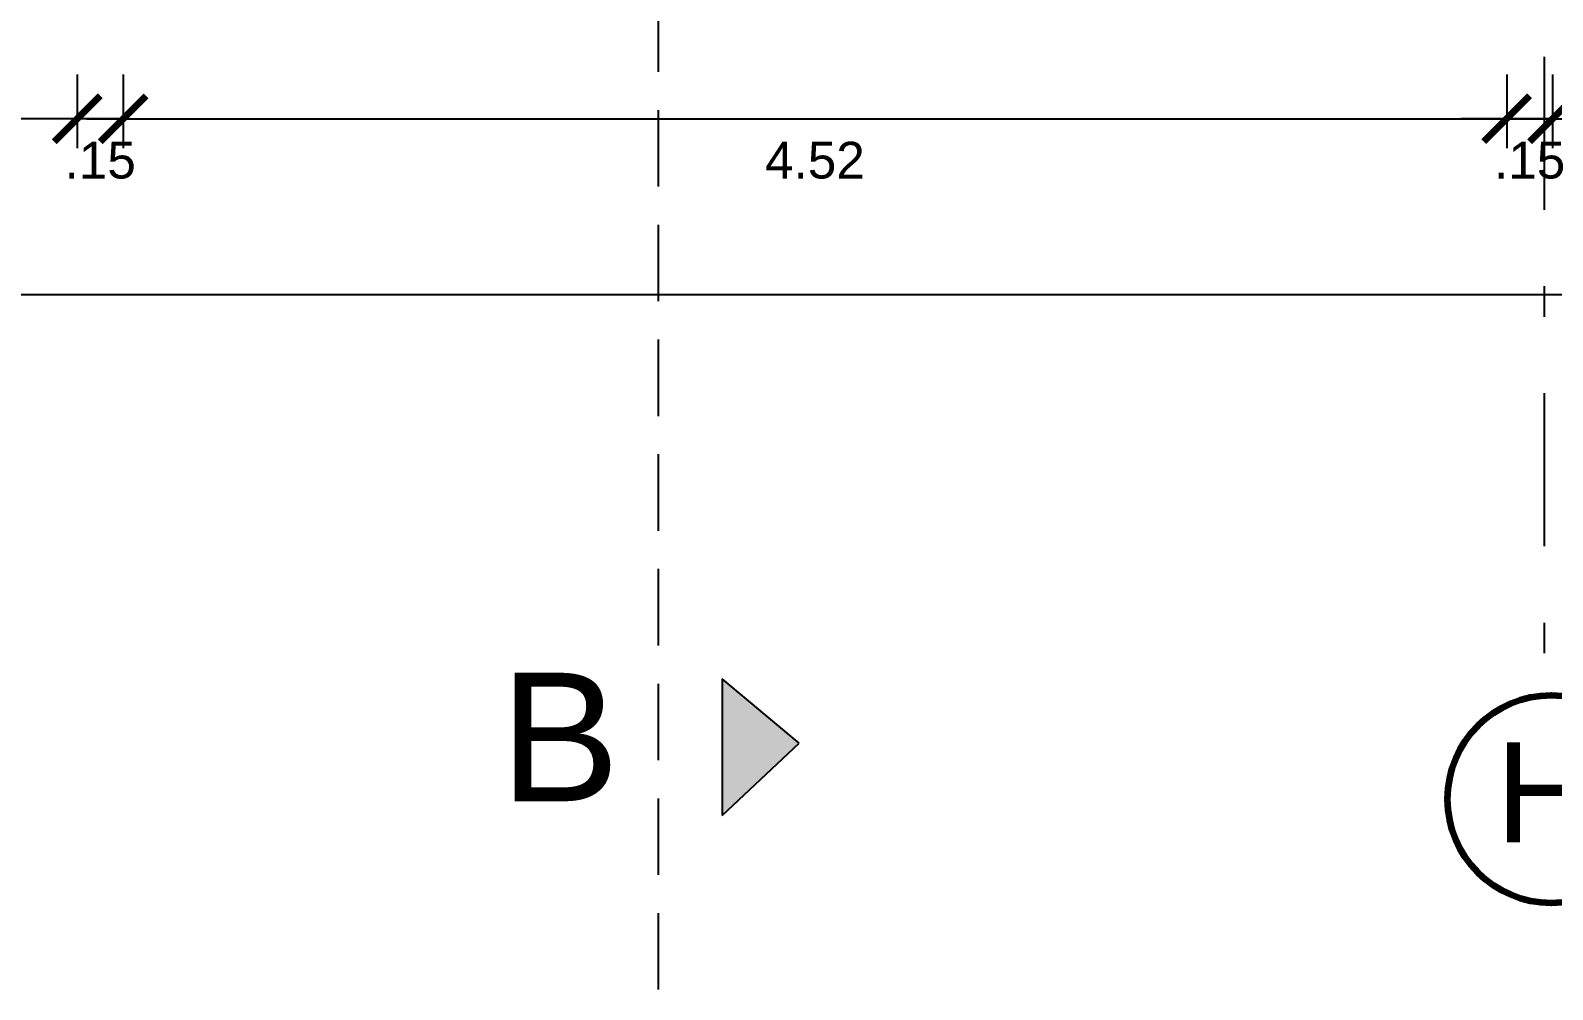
# Model space of a CAD drawing. Header units: millimetres. Extents: x 2204.1 to 2242.3, y 1175.1 to 1221.8.
# Drawn here: x 2216.669 to 2221.645, y 1185.673 to 1188.809 of the extents above; entities that cross this region are included whole.
import ezdxf
from ezdxf.enums import TextEntityAlignment as Align

# ---------------------------------------------------------------- set-up
doc = ezdxf.new("R2010")
doc.units = ezdxf.units.MM
doc.linetypes.add('DASHDOT', pattern=[1, 0.5, -0.25, 0, -0.25])
doc.linetypes.add('HIDDEN', pattern=[0.375, 0.25, -0.125])
for name, color, linetype in [('08', 5, 'Continuous'), ('CORTE', 8, 'Continuous'), ('muros', 1, 'Continuous')]:
    doc.layers.add(name, color=color, linetype=linetype)
doc.styles.add('ROMAND', font='arial.ttf')
doc.styles.get("Standard").update_dxf_attribs({"font": 'arial.ttf'})
doc.dimstyles.new('ARVIM', dxfattribs={"dimscale": 0.12, "dimtxt": 1, "dimasz": 1.25, "dimexe": 0.8, "dimexo": 1, "dimtad": 2, "dimtih": 1, "dimtoh": 1, "dimzin": 4, "dimdsep": 46, "dimtxsty": 'ROMAND', "dimblk": 'ARCHTICK', "dimcen": 0, "dimdle": 1, "dimclrd": 1, "dimclre": 1, "dimclrt": 251, "dimadec": 0, "dimazin": 0, "dimtfac": 1, "dimtix": 1, "dimtmove": 0, "dimatfit": 3, "dimldrblk": 'ARCHTICK', "dimfxl": 1, "dimarcsym": 0})

# ---------------------------------------------------------------- blocks, each defined once
blk = doc.blocks.new('_ARCHTICK')
at = {"color": 0, "linetype": 'ByBlock', "const_width": 0.15}
blk.add_lwpolyline([(-0.5, -0.5), (0.5, 0.5)], dxfattribs=at)
blk = doc.blocks.new('*D32')
at = {"layer": 'DEFPOINTS', "color": 0, "transparency": 16777216}
for p in [(2221.4953, 1188.7844), (2221.6453, 1188.7844), (2221.4953, 1188.5202)]:
    blk.add_point(p, dxfattribs=at)
at = {"layer": 'muros', "color": 1, "lineweight": -2, "transparency": 16777216}
for p, q in [((2221.4953, 1188.6644), (2221.4953, 1188.4242)), ((2221.6453, 1188.6644), (2221.6453, 1188.4242)), ((2221.4953, 1188.5202), (2221.3453, 1188.5202)), ((2221.6453, 1188.5202), (2221.4953, 1188.5202)), ((2221.6453, 1188.5202), (2221.7953, 1188.5202))]:
    blk.add_line(p, q, dxfattribs=at)
at = {"layer": 'muros', "color": 1, "lineweight": -2, "transparency": 16777216, "xscale": 0.15, "yscale": 0.15, "zscale": 0.15}
blk.add_blockref('_ARCHTICK', (2221.4953, 1188.5202), dxfattribs=at)
at = {"layer": 'muros', "color": 1, "lineweight": -2, "transparency": 16777216, "xscale": 0.15, "yscale": 0.15, "zscale": 0.15, "rotation": 180}
blk.add_blockref('_ARCHTICK', (2221.6453, 1188.5202), dxfattribs=at)
at = {"layer": 'muros', "color": 251, "lineweight": 200, "transparency": 16777216, "insert": (2221.5703, 1188.384), "char_height": 0.12, "attachment_point": 5, "style": 'ROMAND'}
blk.add_mtext('.15', dxfattribs=at)
blk = doc.blocks.new('*D33')
at = {"layer": 'DEFPOINTS', "color": 0, "transparency": 16777216}
for p in [(2221.6453, 1188.7844), (2223.9204, 1188.7844), (2223.9204, 1188.5202)]:
    blk.add_point(p, dxfattribs=at)
at = {"layer": 'muros', "color": 1, "lineweight": -2, "transparency": 16777216}
for p, q in [((2221.6453, 1188.6644), (2221.6453, 1188.4242)), ((2223.9204, 1188.6644), (2223.9204, 1188.4242)), ((2221.5253, 1188.5202), (2224.0404, 1188.5202))]:
    blk.add_line(p, q, dxfattribs=at)
at = {"layer": 'muros', "color": 1, "lineweight": -2, "transparency": 16777216, "xscale": 0.15, "yscale": 0.15, "zscale": 0.15, "rotation": 180}
blk.add_blockref('_ARCHTICK', (2221.6453, 1188.5202), dxfattribs=at)
at = {"layer": 'muros', "color": 1, "lineweight": -2, "transparency": 16777216, "xscale": 0.15, "yscale": 0.15, "zscale": 0.15}
blk.add_blockref('_ARCHTICK', (2223.9204, 1188.5202), dxfattribs=at)
at = {"layer": 'muros', "color": 251, "lineweight": 200, "transparency": 16777216, "insert": (2222.7828, 1188.384), "char_height": 0.12, "attachment_point": 5, "style": 'ROMAND'}
blk.add_mtext('2.28', dxfattribs=at)
blk = doc.blocks.new('*D38')
at = {"layer": 'DEFPOINTS', "color": 0, "transparency": 16777216}
for p in [(2215.5512, 1188.7844), (2216.8219, 1188.7844), (2215.5512, 1188.5202)]:
    blk.add_point(p, dxfattribs=at)
at = {"layer": 'muros', "color": 1, "lineweight": -2, "transparency": 16777216}
for p, q in [((2215.5512, 1188.6644), (2215.5512, 1188.4242)), ((2216.8219, 1188.6644), (2216.8219, 1188.4242)), ((2216.9419, 1188.5202), (2215.4312, 1188.5202))]:
    blk.add_line(p, q, dxfattribs=at)
at = {"layer": 'muros', "color": 1, "lineweight": -2, "transparency": 16777216, "xscale": 0.15, "yscale": 0.15, "zscale": 0.15, "rotation": 180}
blk.add_blockref('_ARCHTICK', (2215.5512, 1188.5202), dxfattribs=at)
at = {"layer": 'muros', "color": 1, "lineweight": -2, "transparency": 16777216, "xscale": 0.15, "yscale": 0.15, "zscale": 0.15}
blk.add_blockref('_ARCHTICK', (2216.8219, 1188.5202), dxfattribs=at)
at = {"layer": 'muros', "color": 251, "lineweight": 200, "transparency": 16777216, "insert": (2216.1866, 1188.385), "char_height": 0.12, "attachment_point": 5, "style": 'ROMAND'}
blk.add_mtext('1.27', dxfattribs=at)
blk = doc.blocks.new('*D39')
at = {"layer": 'DEFPOINTS', "color": 0, "transparency": 16777216}
for p in [(2216.8219, 1188.7844), (2216.9719, 1188.7844), (2216.8219, 1188.5202)]:
    blk.add_point(p, dxfattribs=at)
at = {"layer": 'muros', "color": 1, "lineweight": -2, "transparency": 16777216}
for p, q in [((2216.8219, 1188.6644), (2216.8219, 1188.4242)), ((2216.9719, 1188.6644), (2216.9719, 1188.4242)), ((2216.8219, 1188.5202), (2216.6719, 1188.5202)), ((2216.9719, 1188.5202), (2216.8219, 1188.5202)), ((2216.9719, 1188.5202), (2217.1219, 1188.5202))]:
    blk.add_line(p, q, dxfattribs=at)
at = {"layer": 'muros', "color": 1, "lineweight": -2, "transparency": 16777216, "xscale": 0.15, "yscale": 0.15, "zscale": 0.15}
blk.add_blockref('_ARCHTICK', (2216.8219, 1188.5202), dxfattribs=at)
at = {"layer": 'muros', "color": 1, "lineweight": -2, "transparency": 16777216, "xscale": 0.15, "yscale": 0.15, "zscale": 0.15, "rotation": 180}
blk.add_blockref('_ARCHTICK', (2216.9719, 1188.5202), dxfattribs=at)
at = {"layer": 'muros', "color": 251, "lineweight": 200, "transparency": 16777216, "insert": (2216.8969, 1188.384), "char_height": 0.12, "attachment_point": 5, "style": 'ROMAND'}
blk.add_mtext('.15', dxfattribs=at)
blk = doc.blocks.new('*D40')
at = {"layer": 'DEFPOINTS', "color": 0, "transparency": 16777216}
for p in [(2216.9719, 1188.7844), (2221.4953, 1188.7844), (2221.4953, 1188.5202)]:
    blk.add_point(p, dxfattribs=at)
at = {"layer": 'muros', "color": 1, "lineweight": -2, "transparency": 16777216}
for p, q in [((2216.9719, 1188.6644), (2216.9719, 1188.4242)), ((2221.4953, 1188.6644), (2221.4953, 1188.4242)), ((2216.8519, 1188.5202), (2221.6153, 1188.5202))]:
    blk.add_line(p, q, dxfattribs=at)
at = {"layer": 'muros', "color": 1, "lineweight": -2, "transparency": 16777216, "xscale": 0.15, "yscale": 0.15, "zscale": 0.15, "rotation": 180}
blk.add_blockref('_ARCHTICK', (2216.9719, 1188.5202), dxfattribs=at)
at = {"layer": 'muros', "color": 1, "lineweight": -2, "transparency": 16777216, "xscale": 0.15, "yscale": 0.15, "zscale": 0.15}
blk.add_blockref('_ARCHTICK', (2221.4953, 1188.5202), dxfattribs=at)
at = {"layer": 'muros', "color": 251, "lineweight": 200, "transparency": 16777216, "insert": (2219.2336, 1188.384), "char_height": 0.12, "attachment_point": 5, "style": 'ROMAND'}
blk.add_mtext('4.52', dxfattribs=at)
blk = doc.blocks.new('*D46')
at = {"layer": 'DEFPOINTS', "color": 0, "transparency": 16777216}
for p in [(2210.8453, 1189.6758), (2234.8453, 1189.6758), (2234.8453, 1187.9452)]:
    blk.add_point(p, dxfattribs=at)
at = {"layer": 'muros', "color": 1, "lineweight": -2, "transparency": 16777216}
for p, q in [((2210.7253, 1187.9452), (2234.9653, 1187.9452)), ((2210.8453, 1187.9572), (2210.8453, 1187.8492)), ((2234.8453, 1187.9572), (2234.8453, 1187.8492))]:
    blk.add_line(p, q, dxfattribs=at)
at = {"layer": 'muros', "color": 1, "lineweight": -2, "transparency": 16777216, "xscale": 0.15, "yscale": 0.15, "zscale": 0.15, "rotation": 180}
blk.add_blockref('_ARCHTICK', (2210.8453, 1187.9452), dxfattribs=at)
at = {"layer": 'muros', "color": 1, "lineweight": -2, "transparency": 16777216, "xscale": 0.15, "yscale": 0.15, "zscale": 0.15}
blk.add_blockref('_ARCHTICK', (2234.8453, 1187.9452), dxfattribs=at)
at = {"layer": 'muros', "color": 251, "lineweight": 200, "transparency": 16777216, "insert": (2222.8453, 1187.809), "char_height": 0.12, "attachment_point": 5, "style": 'ROMAND'}
blk.add_mtext('24.00', dxfattribs=at)

msp = doc.modelspace()

# ---------------------------------------------------------------- hatches: boundary and pattern name
msp.add_hatch(color=256).paths.add_polyline_path([(2219.1816, 1186.479), (2218.9305, 1186.6896), (2218.9305, 1186.2425)])

# ---------------------------------------------------------------- linework, layer by layer
for p, q in [((2218.9305, 1186.6896), (2218.9305, 1186.2425)), ((2219.1816, 1186.479), (2218.9305, 1186.6896)), ((2218.9305, 1186.2425), (2219.1816, 1186.479))]:
    msp.add_line(p, q)
at = {"layer": '08', "color": 252, "linetype": 'HIDDEN'}
msp.add_line((2218.7225, 1185.6733), (2218.7225, 1218.4182), dxfattribs=at)
at = {"layer": 'CORTE', "color": 11, "linetype": 'DASHDOT'}
msp.add_lwpolyline([(2221.6181, 1188.7226), (2221.6181, 1186.6821)], dxfattribs=at)
at = {"layer": 'muros', "lineweight": 200}
msp.add_circle((2221.642, 1186.2958), 0.34, dxfattribs=at)

# ---------------------------------------------------------------- texts
for s, height, p in [('B', 0.4202, (2218.3995, 1186.2889)), ('H', 0.3276, (2221.6236, 1186.1543))]:
    msp.add_text(s, height=height).set_placement(p, align=Align.CENTER)

# ---------------------------------------------------------------- dimensions: what is measured, and where the dimension line sits
dim = msp.add_linear_dim(base=(2234.8453, 1187.9452), p1=(2210.8453, 1189.6758), p2=(2234.8453, 1189.6758), dimstyle='ARVIM', override={"dimfxl": 0.1, "dimfxlon": 1}, dxfattribs=at)
dim.commit()
dim.dimension.update_dxf_attribs({"geometry": '*D46', "text_midpoint": (2222.8453, 1187.809)})
for base, p1, p2, picture, middle in [((2215.5512, 1188.5202), (2216.8219, 1188.7844), (2215.5512, 1188.7844), '*D38', (2216.1866, 1188.385)), ((2216.8219, 1188.5202), (2216.9719, 1188.7844), (2216.8219, 1188.7844), '*D39', (2216.8969, 1188.384)), ((2221.4953, 1188.5202), (2216.9719, 1188.7844), (2221.4953, 1188.7844), '*D40', (2219.2336, 1188.384)), ((2221.4953, 1188.5202), (2221.6453, 1188.7844), (2221.4953, 1188.7844), '*D32', (2221.5703, 1188.384)), ((2223.9204, 1188.5202), (2221.6453, 1188.7844), (2223.9204, 1188.7844), '*D33', (2222.7828, 1188.384))]:
    dim = msp.add_linear_dim(base=base, p1=p1, p2=p2, dimstyle='ARVIM', dxfattribs=at)
    dim.commit()
    dim.dimension.update_dxf_attribs({"geometry": picture, "text_midpoint": middle})

doc.saveas('drawing.dxf')
